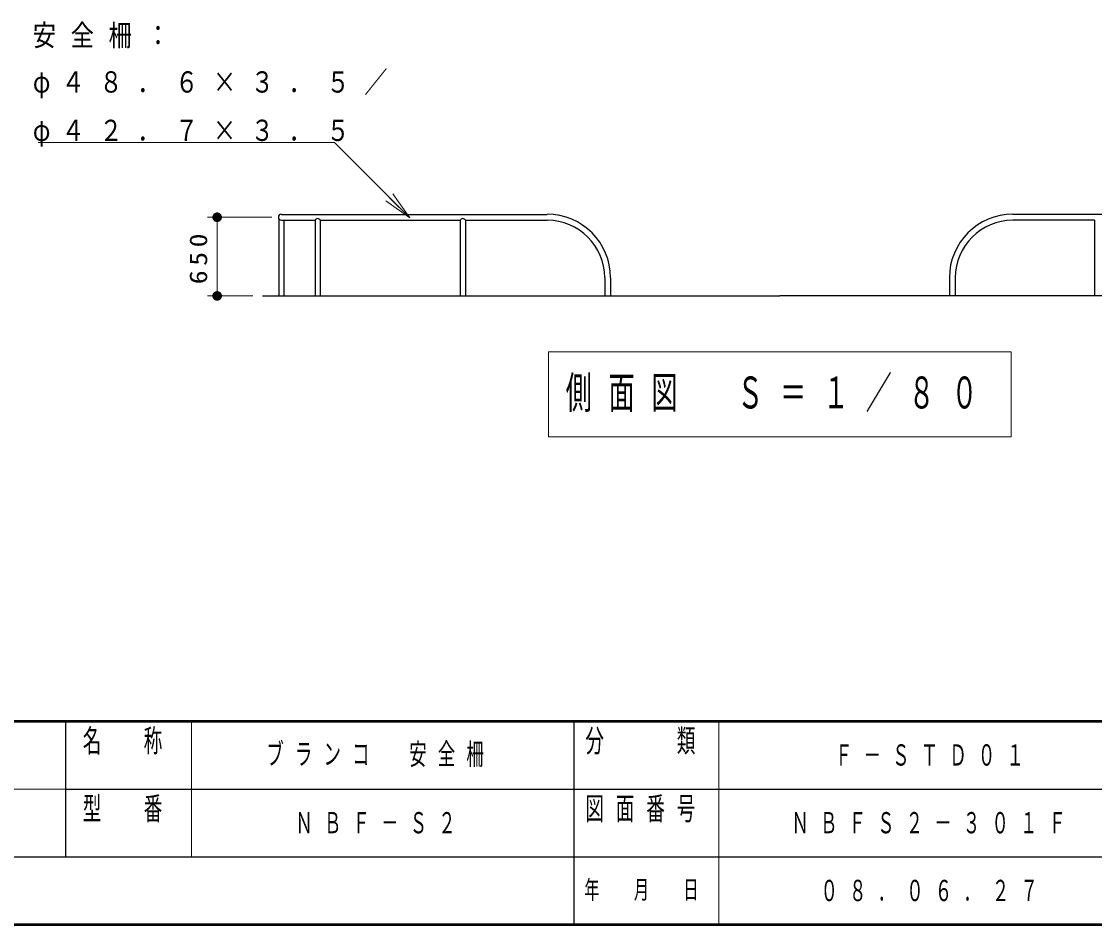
# Model space of a CAD drawing. Units: millimetres on the paper, scale 1:80. Extents: x -365 to 0, y -26 to 257.
# Drawn here: x -187.1 to -76.2, y 0 to 93.3 of the extents above; entities that cross this region are included whole.
import ezdxf

# ---------------------------------------------------------------- set-up
doc = ezdxf.new("R2010")
doc.units = ezdxf.units.MM
doc.layers.add('1_80', color=7, linetype='Continuous', lineweight=13)
doc.layers.add('NAKAMURA図枠', color=7, linetype='Continuous', lineweight=13)
doc.layers.add('図デ_タ_99_', color=7, linetype='Continuous')
doc.styles.add('ＭＳ ゴシック', font='')
doc.styles.get('ＭＳ ゴシック').set_extended_font_data('MS Gothic')

# ---------------------------------------------------------------- blocks, each defined once
blk = doc.blocks.new('filled_dot')
at = {"color": 0, "linetype": 'Continuous', "lineweight": -2, "const_width": 1.25}
blk.add_lwpolyline([(-0.625, 0, 1), (0.625, 0, 1)], format="xyb", close=True, dxfattribs=at)

msp = doc.modelspace()

# ---------------------------------------------------------------- linework, layer by layer
at = {"layer": '1_80'}
for p, q in [((-148.703, 75.476), (-146.938, 73)), ((-146.938, 73), (-149.411, 74.77)), ((-146.938, 73), (-149.057, 75.123)), ((-161.204, 73.068), (-167.839, 73.068)), ((-166.839, 64.943), (-166.839, 73.068)), ((-163.138, 64.943), (-167.839, 64.943)), ((-132.588, 59.174), (-132.588, 50.374)), ((-84.788, 59.174), (-132.588, 59.174)), ((-84.788, 50.374), (-84.788, 59.174)), ((-132.588, 50.374), (-84.788, 50.374))]:
    msp.add_line(p, q, dxfattribs=at)
at = {"layer": '1_80', "lineweight": 25}
for p, q in [((-160.204, 73.371), (-132.741, 73.371)), ((-57.171, 73.371), (-84.634, 73.371)), ((-160.471, 72.922), (-160.471, 64.943)), ((-160.204, 72.764), (-156.721, 72.764)), ((-159.938, 72.764), (-159.938, 64.943)), ((-156.721, 72.764), (-156.721, 64.943)), ((-156.188, 72.764), (-156.188, 64.943)), ((-156.188, 72.764), (-141.721, 72.764)), ((-141.721, 72.764), (-141.721, 64.943)), ((-141.188, 72.764), (-132.741, 72.764)), ((-141.188, 72.764), (-141.188, 64.943)), ((-76.188, 72.764), (-84.634, 72.764)), ((-76.188, 72.764), (-76.188, 64.943)), ((-126.795, 66.818), (-126.795, 64.943)), ((-126.188, 66.818), (-126.188, 64.943)), ((-91.188, 66.818), (-91.188, 64.943)), ((-90.58, 66.818), (-90.58, 64.943)), ((-162.138, 64.943), (-108.688, 64.943)), ((-55.237, 64.943), (-108.688, 64.943))]:
    msp.add_line(p, q, dxfattribs=at)
at = {"layer": '1_80'}
msp.add_lwpolyline([(-146.938, 73), (-154.721, 80.798), (-185.337, 80.798)], dxfattribs=at)
at = {"layer": '1_80', "lineweight": 25}
for centre, radius, start, end in [((-160.204, 73.068), 0.304, 90, 270), ((-132.741, 66.818), 6.554, 0, 90), ((-84.634, 66.818), 6.554, 90, 180), ((-156.454, 72.623), 0.302, 27.7752, 152.2248), ((-141.454, 72.623), 0.302, 27.7752, 152.2248), ((-132.741, 66.818), 5.946, 0, 90), ((-84.634, 66.818), 5.946, 90, 180)]:
    msp.add_arc(centre, radius, start, end, dxfattribs=at)
at = {"layer": 'NAKAMURA図枠', "lineweight": 50}
for p, q in [((-365, 21), (0, 21)), ((-365, 0), (0, 0))]:
    msp.add_line(p, q, dxfattribs=at)
at = {"layer": 'NAKAMURA図枠', "color": 211, "lineweight": 25}
for p, q in [((-182.5, 21), (-182.5, 7)), ((-130, 21), (-130, 0)), ((-182.5, 14), (-70, 14)), ((-237.5, 7), (0, 7))]:
    msp.add_line(p, q, dxfattribs=at)
at = {"layer": 'NAKAMURA図枠'}
for p, q in [((-169.5, 21), (-169.5, 7)), ((-115, 21), (-115, 0)), ((-237.5, 14), (-182.5, 14))]:
    msp.add_line(p, q, dxfattribs=at)

# ---------------------------------------------------------------- block references
at = {"layer": '1_80', "xscale": 0.4, "yscale": 0.4}
for p, rotation in [((-166.839, 73.068), 270), ((-166.839, 64.943), 90)]:
    msp.add_blockref('filled_dot', p, dxfattribs=dict(at, rotation=rotation))

# ---------------------------------------------------------------- texts
at = {"layer": '1_80', "style": 'ＭＳ ゴシック'}
for s, insert, char_height, attachment_point in [('\\T1.63;\\W0.8;安全柵：', (-185.88, 91.748), 2.199, 4), ('\\T1.63;\\W0.8;φ４８．６×３．５／', (-185.88, 86.748), 2.199, 4), ('\\T1.63;\\W0.8;φ４２．７×３．５\u3000', (-185.88, 81.748), 2.199, 4), ('\\T1.64;\\W0.6;側面図\u3000Ｓ＝１／８０', (-108.688, 54.774), 3.299, 5)]:
    msp.add_mtext(s, dxfattribs=dict(at, insert=insert, char_height=char_height, attachment_point=attachment_point))
at = {"layer": '1_80', "insert": (-167.839, 69.005), "char_height": 1.833, "attachment_point": 8, "rotation": 90, "style": 'ＭＳ ゴシック'}
msp.add_mtext('\\T1.33;\\W1.15;650', dxfattribs=at)
at = {"layer": 'NAKAMURA図枠', "color": 4, "style": 'ＭＳ ゴシック'}
for s, insert, char_height, attachment_point in [('\\T1.64;\\W0.6;名\u3000称', (-176, 20.167), 2.346, 2), ('\\T1.64;\\W0.6;分\u3000\u3000類', (-122.5, 20.167), 2.346, 2), ('\\T1.64;\\W0.6;型\u3000番', (-176, 13.167), 2.346, 2), ('\\T1.64;\\W0.6;図面番号', (-122.5, 13.167), 2.346, 2), ('\\T1.64;\\W0.6;年\u3000月\u3000日', (-122.5, 3.5), 1.906, 5)]:
    msp.add_mtext(s, dxfattribs=dict(at, insert=insert, char_height=char_height, attachment_point=attachment_point))
at = {"layer": '図デ_タ_99_', "char_height": 2.199, "attachment_point": 4, "style": 'ＭＳ ゴシック'}
for s, insert in [('\\T1.64;\\W0.6;ブランコ\u3000安全柵', (-161.75, 17.5)), ('\\T1.64;\\W0.6;Ｆ－ＳＴＤ０１', (-103, 17.5)), ('\\T1.64;\\W0.6;ＮＢＦ－Ｓ２', (-158.75, 10.5)), ('\\T1.64;\\W0.6;ＮＢＦＳ２－３０１Ｆ', (-107.5, 10.5)), ('\\T1.64;\\W0.6;０８．０６．２７', (-104.5, 3.5))]:
    msp.add_mtext(s, dxfattribs=dict(at, insert=insert))

doc.saveas('drawing.dxf')
